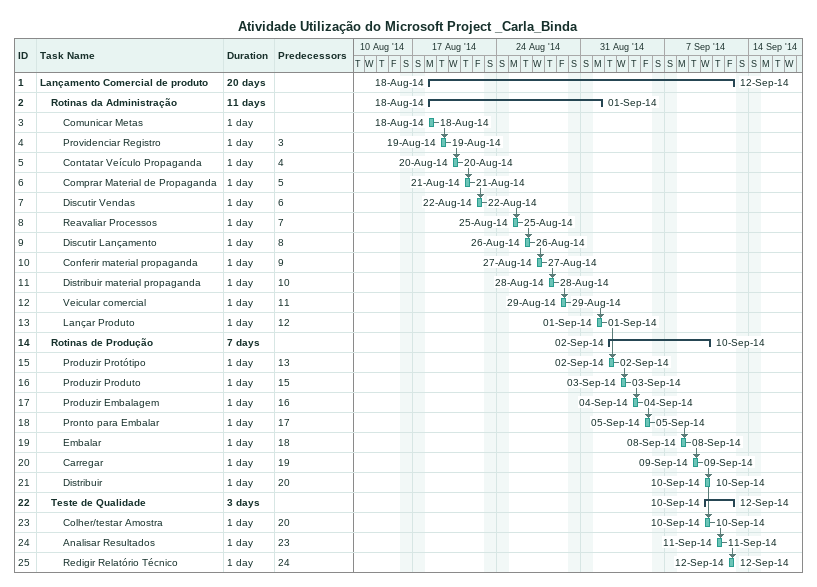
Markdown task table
Atividade Utilização do Microsoft Project _Carla_Binda

| ID | Level | Task | Duration | Start | Finish | Predecessors |
|---|---|---|---|---|---|---|
| 1 | 1 | **Lançamento Comercial de produto** | 20d | 2014-08-18 | 2014-09-12 |  |
| 2 | 2 | **Rotinas da Administração** | 11d | 2014-08-18 | 2014-09-01 |  |
| 3 | 3 | Comunicar Metas | 1d | 2014-08-18 | 2014-08-18 |  |
| 4 | 3 | Providenciar Registro | 1d | 2014-08-19 | 2014-08-19 | 3 |
| 5 | 3 | Contatar Veículo Propaganda | 1d | 2014-08-20 | 2014-08-20 | 4 |
| 6 | 3 | Comprar Material de Propaganda | 1d | 2014-08-21 | 2014-08-21 | 5 |
| 7 | 3 | Discutir Vendas | 1d | 2014-08-22 | 2014-08-22 | 6 |
| 8 | 3 | Reavaliar Processos | 1d | 2014-08-25 | 2014-08-25 | 7 |
| 9 | 3 | Discutir Lançamento | 1d | 2014-08-26 | 2014-08-26 | 8 |
| 10 | 3 | Conferir material propaganda | 1d | 2014-08-27 | 2014-08-27 | 9 |
| 11 | 3 | Distribuir material propaganda | 1d | 2014-08-28 | 2014-08-28 | 10 |
| 12 | 3 | Veicular comercial | 1d | 2014-08-29 | 2014-08-29 | 11 |
| 13 | 3 | Lançar Produto | 1d | 2014-09-01 | 2014-09-01 | 12 |
| 14 | 2 | **Rotinas de Produção** | 7d | 2014-09-02 | 2014-09-10 |  |
| 15 | 3 | Produzir Protótipo | 1d | 2014-09-02 | 2014-09-02 | 13 |
| 16 | 3 | Produzir Produto | 1d | 2014-09-03 | 2014-09-03 | 15 |
| 17 | 3 | Produzir Embalagem | 1d | 2014-09-04 | 2014-09-04 | 16 |
| 18 | 3 | Pronto para Embalar | 1d | 2014-09-05 | 2014-09-05 | 17 |
| 19 | 3 | Embalar | 1d | 2014-09-08 | 2014-09-08 | 18 |
| 20 | 3 | Carregar | 1d | 2014-09-09 | 2014-09-09 | 19 |
| 21 | 3 | Distribuir | 1d | 2014-09-10 | 2014-09-10 | 20 |
| 22 | 2 | **Teste de Qualidade** | 3d | 2014-09-10 | 2014-09-12 |  |
| 23 | 3 | Colher/testar Amostra | 1d | 2014-09-10 | 2014-09-10 | 20 |
| 24 | 3 | Analisar Resultados | 1d | 2014-09-11 | 2014-09-11 | 23 |
| 25 | 3 | Redigir Relatório Técnico | 1d | 2014-09-12 | 2014-09-12 | 24 |
